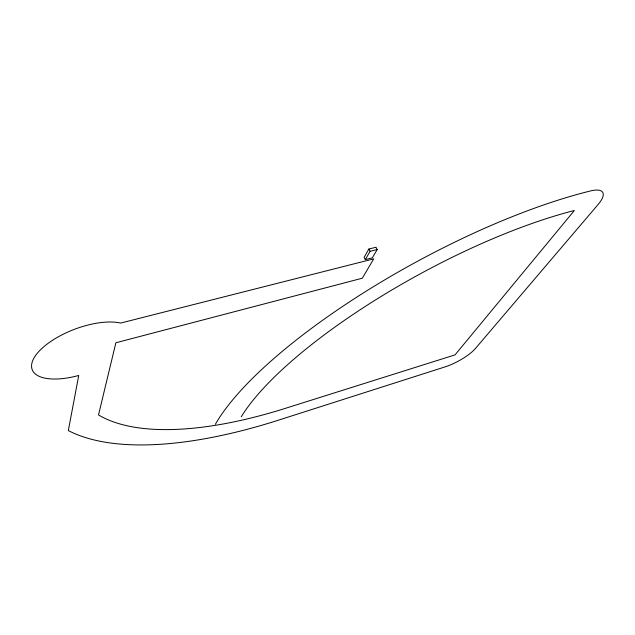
<?xml version="1.0" encoding="UTF-8"?>
<svg xmlns="http://www.w3.org/2000/svg" width="635" height="635" viewBox="0 0 635 635"><rect width="100%" height="100%" fill="white"/><g stroke="black" fill="none" stroke-linecap="round" stroke-linejoin="round"><path stroke-width="0.95" d="M368.887 249.023L364.085 257.381L365.292 259.628L372.308 257.858L377.198 249.523L375.968 247.261L368.887 249.023L370.118 251.293L365.292 259.628M370.118 251.293L377.198 249.523M241.252 416.782A250.896 71.906 -28.6 0 1 574.365 210.502L455.041 354.878L285.544 408.289A313.341 124.658 -28.5 0 1 98.52 414.933L115.88 342.765L362.307 278.209L373.729 258.866L120.618 323.08A53.689 22.622 -20.9 0 0 36.886 353.766A53.689 22.622 -20.9 0 0 78.732 375.468L68.334 430.578A353.322 141.994 -28.5 0 0 278.551 420.14L445.135 366.871A25.868 7.239 -28.5 0 0 475.472 348.44L598.178 204.422A33.385 10.89 -32.2 0 0 590.534 190.937A279.106 80.447 -28.6 0 0 215.376 424.275"/></g></svg>
